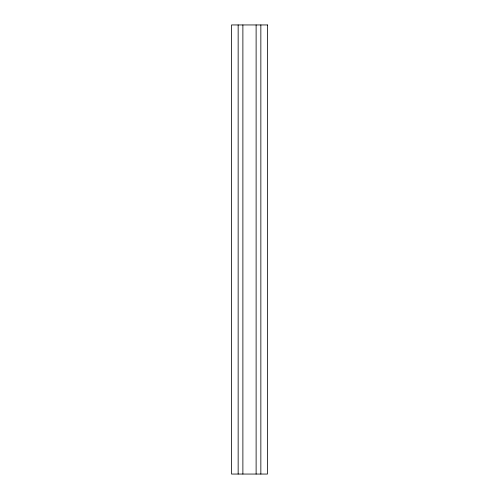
<?xml version="1.0" encoding="UTF-8"?>
<svg xmlns="http://www.w3.org/2000/svg" width="499" height="499" viewBox="0 0 499 499"><rect width="100%" height="100%" fill="white"/><g stroke="black" fill="none" stroke-linecap="round" stroke-linejoin="round"><path stroke-width="0.75" d="M260.846 24.95L260.846 474.05M256.118 24.95L256.118 474.05M242.882 24.95L242.882 474.05M238.154 24.95L238.154 474.05M267.464 24.95L231.536 24.95L231.536 474.05L267.464 474.05L267.464 24.95"/></g></svg>
